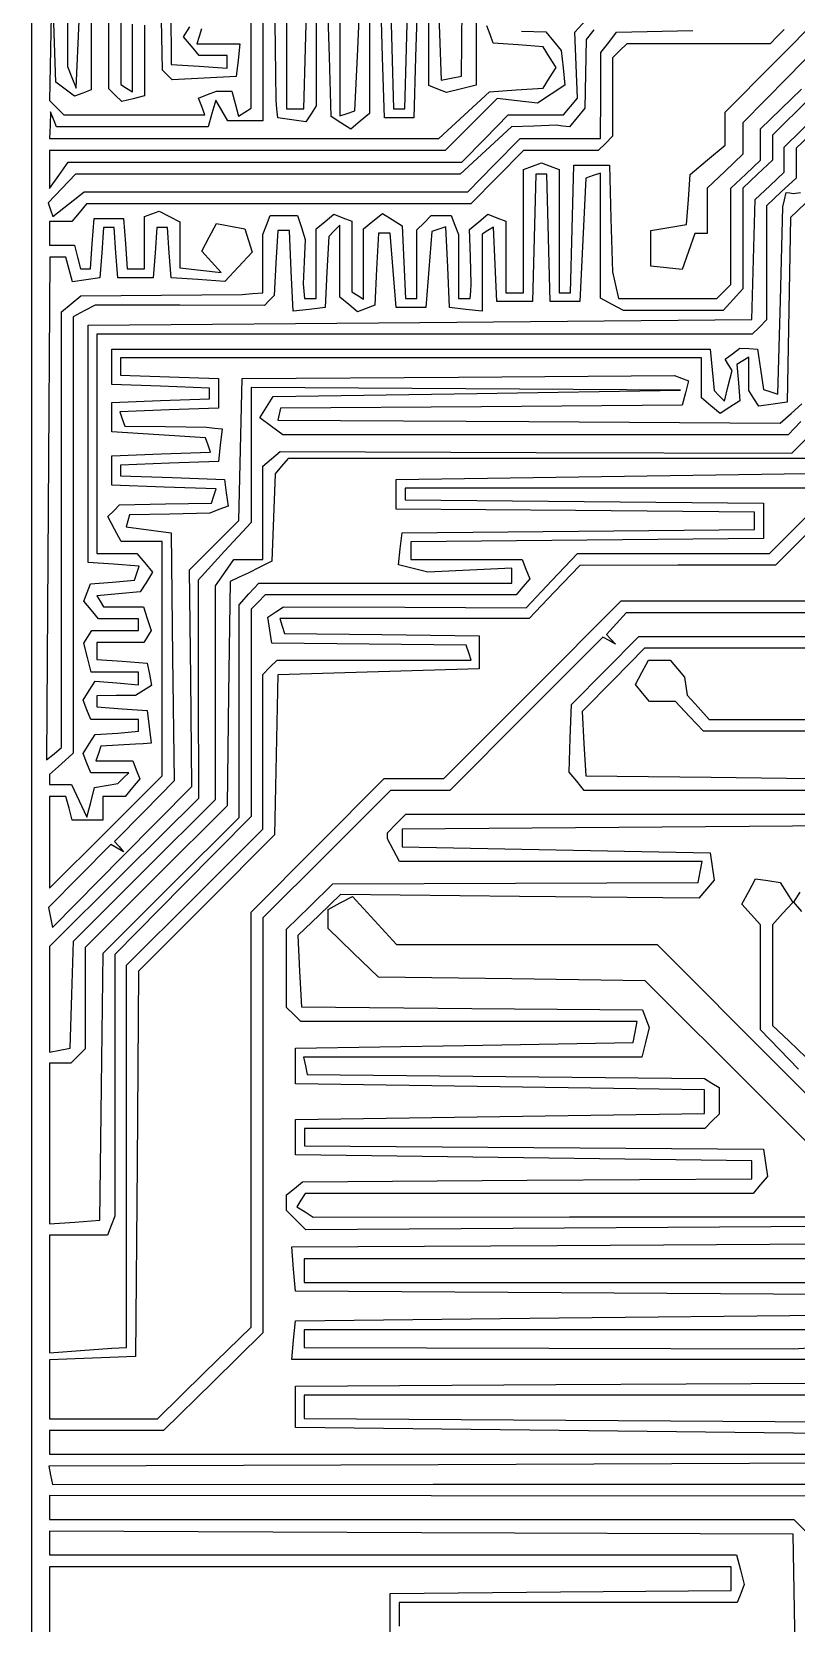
# Model space of a CAD drawing. Extents: x 13 to 278, y 25 to 201.
# Drawn here: x 12.9 to 47.1, y 60.8 to 131.8 of the extents above; entities that cross this region are included whole.
import ezdxf

# ---------------------------------------------------------------- set-up
doc = ezdxf.new("R2010")
doc.units = 0
doc.layers.add('Layer_1', color=7, linetype='CONTINUOUS')

msp = doc.modelspace()

# ---------------------------------------------------------------- linework, layer by layer
at = {"layer": 'Layer_1', "color": 7}
msp.add_lwpolyline([(12.949534, 112.88561), (12.949534, 201.124155), (145.2412, 201.124155), (277.53287, 201.124155), (277.53287, 112.88561), (277.53287, 24.64707), (145.2412, 24.64707), (12.949534, 24.64707)], close=True, dxfattribs=at)
for points in [[(31.072344, 133.78798), (31.149944, 131.72026), (31.227544, 129.65253), (31.679124, 129.73933), (32.130704, 129.82613), (32.195704, 135.90808)], [(32.792294, 135.6234), (32.792294, 129.43237), (32.131424, 129.26651), (31.470564, 129.10064), (31.073094, 129.25316), (30.675624, 129.40568), (30.675624, 131.39837), (30.675624, 133.39105)], [(13.852944, 134.84635), (13.797544, 131.79041), (13.742144, 128.73447), (14.059644, 128.41697), (14.377144, 128.09947), (17.527534, 128.09947), (20.677924, 128.09947), (20.534034, 128.47445), (20.390134, 128.84943), (20.791944, 129.00361), (21.193754, 129.1578), (21.538134, 129.1578), (21.882504, 129.1578), (22.027854, 128.60201), (22.173194, 128.04623), (22.455584, 128.22075), (22.737974, 128.39528), (22.737974, 130.73928), (22.737974, 133.08328)], [(24.325474, 133.92031), (24.325474, 131.14218), (24.325474, 128.36405), (24.713094, 128.36405), (25.100714, 128.36405), (25.176114, 131.07604), (25.251514, 133.78802)], [(26.706724, 133.95542), (26.706724, 131.00538), (26.706724, 128.05533), (27.037454, 128.16471), (27.368184, 128.27408), (27.500474, 131.03103), (27.632764, 133.78798)], [(28.955684, 133.78798), (29.031084, 131.076), (29.106484, 128.36401), (29.352554, 128.36401), (29.598624, 128.36401), (29.674024, 131.076), (29.749424, 133.78798)], [(23.267494, 133.39106), (23.267494, 130.61293), (23.267494, 127.8348), (22.486894, 127.8348), (21.706284, 127.8348), (21.432784, 128.29783), (21.159284, 128.76085), (20.991904, 128.16553), (20.824524, 127.57022), (17.437854, 127.57022), (14.051174, 127.57022), (13.917724, 127.90095), (13.784264, 128.23168), (13.763364, 127.63637), (13.742464, 127.04105), (22.429694, 127.04105), (31.116924, 127.04105), (32.248914, 128.0861), (33.380904, 129.13115), (34.580934, 129.21055), (35.780974, 129.28995), (36.071304, 129.75297), (36.361634, 130.21599), (36.071464, 130.67901), (35.781284, 131.14204), (34.669344, 131.22414), (33.557394, 131.30624), (33.409914, 131.69056), (33.262434, 132.07489)], [(25.648544, 133.39105), (25.644544, 130.94365), (25.640544, 128.49625), (25.416234, 128.14237), (25.191924, 127.7885), (24.560394, 127.8778), (23.928854, 127.9671), (23.893254, 128.36397), (23.857654, 128.76085), (23.827154, 131.07595), (23.796654, 133.39106)], [(28.029794, 133.39105), (28.029794, 130.7776), (28.029794, 128.16417), (27.610744, 127.81639), (27.191684, 127.4686), (26.750844, 127.74597), (26.310004, 128.02334), (26.234604, 130.70719), (26.159204, 133.39105)], [(30.164974, 133.39105), (30.089574, 130.67906), (30.014174, 127.96708), (29.352714, 127.96708), (28.691254, 127.96708), (28.615854, 130.67906), (28.540454, 133.39105)], [(34.810764, 131.83473), (35.902844, 131.80333), (36.244634, 131.3915), (36.586414, 130.97967), (36.671214, 130.2052), (36.756014, 129.43073), (36.143394, 129.02932), (35.530764, 128.62791), (34.628614, 128.73295), (33.726464, 128.83799), (32.563294, 127.67482), (31.400124, 126.51166), (22.571404, 126.51166), (13.742674, 126.51166), (13.742674, 125.65903), (13.742674, 124.80641), (14.154554, 125.39445), (14.566424, 125.98249), (23.361274, 125.98249), (32.156114, 125.98249), (33.189544, 127.04082), (34.222984, 128.09916), (35.459804, 128.09916), (36.696634, 128.09916), (37.008084, 128.47443), (37.319534, 128.8497), (37.259934, 130.322), (37.200334, 131.79429), (37.683304, 132.32798)], [(15.594354, 132.22882), (15.594354, 129.21442), (15.223204, 129.07199), (14.852044, 128.92957), (14.435894, 129.24212), (14.019744, 129.55468), (13.936344, 132.20052)], [(14.536024, 132.62731), (14.536024, 130.25939), (14.734464, 129.77473), (14.932894, 129.29007), (15.065194, 132.30493)], [(17.975604, 132.09908), (17.975604, 128.95494), (17.468754, 128.82239), (16.961894, 128.68984), (16.675004, 128.97674), (16.388104, 129.26364), (16.388104, 132.25343)], [(16.917274, 132.48899), (16.917274, 129.45359), (17.181854, 129.29007), (17.446444, 129.12655), (17.446444, 132.15248)], [(20.532874, 131.93597), (20.422854, 131.60524), (20.312834, 131.27451), (21.278494, 131.27451), (22.244154, 131.27451), (22.160454, 130.5469), (22.076754, 129.8193), (20.649914, 129.738), (19.223074, 129.6567), (19.003814, 129.87595), (18.784564, 130.09521), (18.743764, 132.33722)], [(19.152924, 132.84154), (19.166324, 130.3484), (20.423094, 130.2678), (21.679864, 130.1872), (21.679864, 130.46628), (21.679864, 130.74536), (21.050804, 130.74536), (20.421744, 130.74536), (20.073954, 131.16442), (19.726174, 131.58348), (20.002104, 132.02432)], [(48.694124, 131.803), (46.696084, 129.77228), (44.698034, 127.74157), (44.698034, 127.04366), (44.698034, 126.34575), (43.904284, 125.58529), (43.110534, 124.82483), (43.110534, 123.81599), (43.110534, 122.80716), (42.832184, 122.80716), (42.553844, 122.80716), (42.272054, 121.99882), (41.990264, 121.19049), (41.293624, 121.27119), (40.596994, 121.35189), (40.596994, 122.14304), (40.596994, 122.93419), (41.390744, 123.07035), (42.184494, 123.20651), (42.265294, 124.31854), (42.346094, 125.43057), (43.125174, 126.08613), (43.904254, 126.74168), (43.904254, 127.48084), (43.904254, 128.22), (46.081224, 130.40834), (48.258194, 132.59668)], [(46.550064, 131.90894), (46.232564, 131.59144), (45.915064, 131.27394), (42.713604, 131.27394), (39.512154, 131.27394), (39.194654, 130.95644), (38.877154, 130.63894), (38.877154, 128.89269), (38.877154, 127.14644), (38.559654, 126.82894), (38.242154, 126.51144), (36.573764, 126.51144), (34.905374, 126.51144), (33.731604, 125.32081), (32.557834, 124.13019), (23.975934, 124.13019), (15.394024, 124.13002), (15.064654, 123.73315), (14.735274, 123.33627), (14.238504, 123.33627), (13.741734, 123.33627), (13.741734, 122.80711), (13.741734, 122.27794), (14.295674, 122.27794), (14.849604, 122.27794), (14.987984, 121.74877), (15.126364, 121.21961), (15.344874, 121.21961), (15.563394, 121.21961), (15.644794, 122.34408), (15.726194, 123.46856), (16.387644, 123.46856), (17.049104, 123.46856), (17.130504, 122.34408), (17.211904, 121.21961), (17.593564, 121.21961), (17.975234, 121.21961), (17.975234, 122.38818), (17.975234, 123.55676), (18.305964, 123.67535), (18.636694, 123.79393), (19.099714, 123.55579), (19.562734, 123.31765), (19.562734, 122.29758), (19.562734, 121.2775), (20.480864, 121.17031), (21.398994, 121.06313), (20.966694, 121.54081), (20.534394, 122.0185), (20.865064, 122.63635), (21.195724, 123.2542), (21.825874, 123.13373), (22.456024, 123.01327), (22.621854, 122.4908), (22.787674, 121.96834), (22.176004, 121.31724), (21.564334, 120.66614), (20.365094, 120.74444), (19.165854, 120.82274), (19.084454, 121.94722), (19.003054, 123.0717), (18.768894, 123.0717), (18.534744, 123.0717), (18.453344, 121.94722), (18.371944, 120.82274), (17.578194, 120.82274), (16.784444, 120.82274), (16.703044, 121.94722), (16.621644, 123.0717), (16.387484, 123.0717), (16.153324, 123.0717), (16.071924, 121.94722), (15.990524, 120.82274), (15.375914, 120.73564), (14.761304, 120.64854), (14.617454, 121.19864), (14.473604, 121.74874), (14.113174, 121.74874), (13.752754, 121.74874), (13.681054, 110.52631), (13.609354, 99.30387), (13.940084, 99.57849), (14.270804, 99.85311), (14.270804, 109.5779), (14.270804, 119.3027), (14.703064, 119.66144), (15.135324, 120.02018), (18.737964, 120.05258), (22.340604, 120.08498), (22.803624, 120.12308), (23.266644, 120.16118), (23.266644, 121.46246), (23.266644, 122.76374), (23.427244, 123.18225), (23.587844, 123.60076), (24.203164, 123.60076), (24.818484, 123.60076), (24.988394, 123.06543), (25.158304, 122.53009), (25.112904, 121.54407), (25.067504, 120.55805), (25.093104, 120.22733), (25.118704, 119.8966), (25.383294, 119.8966), (25.647874, 119.8966), (25.647874, 121.45176), (25.647874, 123.00686), (26.041374, 123.33345), (26.434884, 123.66003), (26.835124, 123.50644), (27.235374, 123.35285), (27.235374, 121.77266), (27.235374, 120.19247), (27.499954, 120.02895), (27.764544, 119.86543), (27.764544, 121.43615), (27.764544, 123.00686), (28.183594, 123.35465), (28.602644, 123.70243), (29.043484, 123.42568), (29.484334, 123.14893), (29.563134, 121.52279), (29.641934, 119.89666), (29.893894, 119.89666), (30.145844, 119.89666), (30.145844, 121.43124), (30.145844, 122.96583), (30.463344, 123.28333), (30.780844, 123.60082), (31.228794, 123.60082), (31.676734, 123.60082), (31.837334, 123.18231), (31.997934, 122.7638), (31.997934, 121.33023), (31.997934, 119.89666), (32.262514, 119.89666), (32.527094, 119.89666), (32.550594, 120.22739), (32.574094, 120.55812), (32.533494, 121.76827), (32.492894, 122.97841), (32.903544, 123.31922), (33.314194, 123.66003), (33.714434, 123.50644), (34.114684, 123.35285), (34.114684, 121.75704), (34.114684, 120.16124), (34.511554, 120.16124), (34.908434, 120.16124), (34.908434, 122.91106), (34.908434, 125.66088), (35.305304, 125.81317), (35.702184, 125.96547), (36.099054, 125.81317), (36.495934, 125.66088), (36.495934, 122.91106), (36.495934, 120.16124), (36.751564, 120.16124), (37.007194, 120.16124), (37.082294, 123.00551), (37.157394, 125.84978), (37.951144, 125.84978), (38.744894, 125.84978), (38.810994, 123.46853), (38.877094, 121.08728), (39.014484, 120.49197), (39.151864, 119.89666), (41.342864, 119.89666), (43.533864, 119.89666), (43.851364, 120.21416), (44.168864, 120.53166), (44.168864, 122.68158), (44.168864, 124.8315), (44.830324, 125.45291), (45.491784, 126.07432), (45.491784, 126.77854), (45.491784, 127.48276), (47.318144, 129.24596)], [(38.049864, 131.89425), (37.698884, 131.47134), (37.674084, 129.93533), (37.649284, 128.39933), (37.302274, 127.98121), (36.955264, 127.56309), (36.659834, 127.59789), (36.364404, 127.63269), (35.366304, 127.60129), (34.368204, 127.56989), (33.220044, 126.51156), (32.071894, 125.45323), (23.482494, 125.45323), (14.893094, 125.45323), (14.289454, 124.81068), (13.685814, 124.16813), (13.786644, 123.86565), (13.887474, 123.56317), (14.584334, 124.11132), (15.281194, 124.65948), (23.849484, 124.65948), (32.417764, 124.65948), (33.586274, 125.8501), (34.754784, 127.04073), (36.551774, 127.04073), (38.348774, 127.04073), (38.356774, 128.95896), (38.364774, 130.87719), (38.710244, 131.33198), (39.055714, 131.78678), (42.472144, 131.86118)], [(47.681694, 128.83404), (46.020934, 127.18804), (46.020934, 126.6312), (46.020934, 126.07436), (45.359474, 125.45296), (44.698014, 124.83155), (44.698014, 122.5834), (44.698014, 120.33525), (44.260134, 119.85139), (43.822244, 119.36754), (41.596904, 119.36754), (39.371554, 119.36754), (38.859784, 119.64143), (38.348014, 119.91533), (38.348014, 122.70619), (38.348014, 125.49705), (38.017284, 125.38768), (37.686554, 125.2783), (37.554264, 122.52136), (37.421974, 119.76441), (36.760514, 119.76441), (36.099054, 119.76441), (36.023954, 122.60869), (35.948854, 125.45296), (35.702174, 125.45296), (35.455494, 125.45296), (35.380394, 122.60869), (35.305294, 119.76441), (34.511544, 119.76441), (33.717794, 119.76441), (33.638794, 121.42575), (33.559794, 123.08708), (33.308034, 122.93149), (33.056274, 122.77589), (33.056274, 121.05414), (33.056274, 119.33239), (32.328674, 119.41609), (31.601064, 119.49979), (31.522464, 121.30361), (31.443864, 123.10743), (31.125634, 123.00274), (30.807404, 122.89805), (30.675114, 121.19892), (30.542814, 119.49979), (29.881364, 119.49979), (29.219904, 119.49979), (29.087614, 121.15792), (28.955314, 122.81605), (28.690734, 122.81405), (28.426154, 122.81205), (28.347054, 121.20858), (28.267954, 119.60511), (27.880674, 119.4565), (27.493404, 119.30789), (27.099894, 119.63447), (26.706394, 119.96117), (26.706394, 121.56918), (26.706394, 123.1772), (26.456334, 122.92585), (26.206274, 122.6745), (26.125574, 121.087), (26.044874, 119.4995), (25.329734, 119.417), (24.614594, 119.3345), (24.535994, 121.1368), (24.457394, 122.93911), (24.192814, 122.93911), (23.928224, 122.93911), (23.846924, 121.48391), (23.765624, 120.0287), (23.550424, 119.81156), (23.335214, 119.59443), (19.554554, 119.59943), (15.773884, 119.60443), (15.286994, 119.34386), (14.800104, 119.08329), (14.800104, 109.34403), (14.800104, 99.60476), (14.270944, 99.12587), (13.741774, 98.64698), (13.741774, 98.42341), (13.741774, 98.19983), (14.228474, 98.19983), (14.715164, 98.19983), (15.062564, 97.47223), (15.409954, 96.74462), (15.579654, 97.40469), (15.749354, 98.06476), (16.266914, 98.15796), (16.784484, 98.25116), (17.035834, 98.49006), (17.287194, 98.72897), (16.432224, 98.72897), (15.577254, 98.72897), (15.411154, 99.1618), (15.245064, 99.59464), (15.510704, 100.01578), (15.776354, 100.43691), (16.280414, 100.46371), (16.784484, 100.49051), (17.247504, 100.53571), (17.710524, 100.58101), (17.710524, 100.84559), (17.710524, 101.11018), (16.643884, 101.11018), (15.577254, 101.11018), (15.411154, 101.54301), (15.245064, 101.97585), (15.512394, 102.39967), (15.779734, 102.82348), (16.745124, 102.74028), (17.710524, 102.65708), (17.710524, 102.94194), (17.710524, 103.22679), (16.657234, 103.22679), (15.603944, 103.22679), (15.441694, 103.87321), (15.279454, 104.51964), (15.452274, 104.79926), (15.625084, 105.07888), (16.667804, 105.07888), (17.710524, 105.07888), (17.710524, 105.34346), (17.710524, 105.60804), (16.816874, 105.60804), (15.923234, 105.60804), (15.596654, 106.00155), (15.270074, 106.39506), (15.417194, 106.77845), (15.564314, 107.16184), (16.550824, 107.24484), (17.537324, 107.32784), (17.640634, 107.64254), (17.743934, 107.95723), (16.602744, 108.03943), (15.461564, 108.12163), (15.461564, 113.4133), (15.461564, 118.70497), (30.278234, 118.83726), (45.094894, 118.96955), (45.169894, 121.64371), (45.244894, 124.31788), (45.897524, 124.93098), (46.550134, 125.54408), (46.550134, 126.10167), (46.550134, 126.65915), (48.071494, 128.16213)], [(48.468364, 127.91575), (47.079304, 126.61176), (47.079304, 125.94573), (47.079304, 125.27969), (46.417844, 124.65828), (45.756384, 124.03688), (45.756384, 121.49008), (45.756384, 118.94328), (45.438884, 118.62578), (45.121384, 118.30828), (30.489924, 118.30828), (15.858474, 118.30828), (15.858474, 113.41349), (15.858474, 108.5187), (16.752114, 108.5187), (17.645764, 108.5187), (17.993544, 108.09964), (18.341324, 107.68059), (18.065284, 107.23975), (17.789254, 106.79891), (16.818324, 106.71641), (15.847394, 106.63401), (16.000834, 106.38573), (16.154284, 106.13745), (17.046884, 106.13745), (17.939474, 106.13745), (18.106674, 105.61065), (18.273874, 105.08385), (18.108894, 104.8169), (17.943904, 104.54993), (16.901184, 104.54993), (15.858474, 104.54993), (15.858474, 104.16827), (15.858474, 103.78661), (16.980664, 103.70521), (18.102864, 103.62381), (18.197364, 103.12635), (18.291864, 102.62888), (17.935104, 102.40279), (17.578334, 102.17671), (16.718444, 102.17271), (15.858544, 102.16871), (15.858544, 101.91934), (15.858544, 101.66997), (16.983024, 101.58857), (18.107504, 101.50717), (18.191204, 100.77957), (18.274904, 100.05196), (17.926604, 100.02766), (17.578294, 100.00336), (16.807914, 99.96156), (16.037524, 99.91976), (15.925964, 99.58903), (15.814404, 99.2583), (16.638514, 99.2583), (17.462614, 99.2583), (17.616204, 98.85806), (17.769794, 98.45781), (17.443214, 98.06431), (17.116634, 97.6708), (16.619864, 97.6708), (16.123094, 97.6708), (16.123094, 97.14164), (16.123094, 96.61247), (15.436864, 96.61247), (14.750634, 96.61247), (14.612254, 97.14164), (14.473874, 97.6708), (14.107854, 97.6708), (13.741844, 97.6708), (13.741844, 95.62551), (13.741844, 93.58021), (16.255384, 96.0833), (18.768924, 98.58639), (18.768924, 103.81714), (18.768924, 109.04789), (17.852194, 109.04789), (16.935464, 109.04789), (16.637054, 109.60546), (16.338654, 110.16303), (16.605034, 110.42941), (16.871414, 110.69579), (18.922774, 110.73169), (20.974134, 110.76759), (21.080674, 111.08775), (21.187224, 111.40791), (18.853594, 111.48461), (16.519964, 111.56131), (16.519964, 112.22277), (16.519964, 112.88423), (18.721164, 112.96133), (20.922354, 113.03843), (20.816944, 113.35816), (20.711544, 113.67789), (18.615754, 113.81018), (16.519964, 113.94247), (16.519964, 114.60393), (16.519964, 115.26539), (18.702784, 115.34219), (20.885594, 115.41909), (20.885594, 115.66231), (20.885594, 115.90549), (18.702784, 115.98229), (16.519964, 116.05919), (16.519964, 116.85294), (16.519964, 117.64669), (29.881424, 117.64669), (43.242884, 117.64669), (43.327884, 116.72065), (43.412884, 115.7946), (43.643954, 115.5579), (43.875034, 115.32119), (44.046884, 116.00588), (44.218724, 116.69057), (44.064434, 116.94021), (43.910154, 117.18986), (44.237964, 117.43451), (44.565784, 117.67915), (44.962654, 117.66295), (45.359534, 117.64675), (45.491824, 116.74174), (45.624114, 115.83673), (45.941734, 115.73188), (46.259344, 115.62702), (46.374894, 119.81189), (46.490444, 123.99675), (46.564344, 124.31278), (46.638244, 124.62881), (46.792584, 124.61221), (46.946924, 124.59561), (47.277654, 124.62691)], [(47.482614, 124.13616), (46.827664, 123.52087), (46.754964, 119.39369), (46.682264, 115.2665), (46.050734, 115.1772), (45.419194, 115.0879), (45.194884, 115.44178), (44.970574, 115.79565), (44.966574, 116.53887), (44.962574, 117.28209), (44.698724, 117.11902), (44.434874, 116.95595), (44.500274, 116.14286), (44.565674, 115.32978), (44.124834, 115.04889), (43.683994, 114.76801), (43.264934, 115.11579), (42.845884, 115.46357), (42.845884, 116.35718), (42.845884, 117.25083), (29.881204, 117.25083), (16.916624, 117.25083), (16.916624, 116.86465), (16.916624, 116.47847), (19.099434, 116.40167), (21.282244, 116.32477), (21.282244, 115.66332), (21.282244, 115.00186), (19.081054, 114.92476), (16.879854, 114.84766), (16.988794, 114.52793), (17.097744, 114.20819), (18.925414, 114.18039), (20.753074, 114.15259), (21.101384, 114.11429), (21.449674, 114.07599), (21.365974, 113.34839), (21.282274, 112.62078), (19.099464, 112.54398), (16.916654, 112.46718), (16.916654, 112.2236), (16.916654, 111.98002), (19.231754, 111.90352), (21.546864, 111.82712), (21.631564, 111.23063), (21.716264, 110.63412), (21.306294, 110.4768), (20.896334, 110.31949), (19.104924, 110.27959), (17.313524, 110.23969), (17.238624, 109.97511), (17.163724, 109.71053), (18.164674, 109.57823), (19.165624, 109.44594), (19.237324, 103.90361), (19.309024, 98.36127), (17.973754, 97.00922), (16.638494, 95.65716), (16.843754, 95.43152), (17.049014, 95.2059), (16.763324, 95.36839), (16.477634, 95.53088), (15.084124, 94.11984), (13.690614, 92.7088), (13.782314, 92.26349), (13.874014, 91.81818), (16.983424, 94.9686), (20.092834, 98.11903), (20.044434, 102.95682), (19.996034, 107.79461), (21.093244, 108.88953), (22.190464, 109.98445), (22.265564, 113.15478), (22.340664, 116.32512), (31.996794, 116.39462), (41.652924, 116.46412), (41.964274, 116.34464), (42.275624, 116.22516), (42.133914, 115.68325), (41.992194, 115.14134), (33.026174, 115.07174), (24.060154, 115.00214), (23.994154, 114.73756), (23.928154, 114.47297), (35.148904, 114.40387), (46.369654, 114.33477), (46.850014, 114.76949), (47.330374, 115.20421)], [(47.290424, 114.41526), (46.722534, 113.81077), (35.442164, 113.81077), (24.161774, 113.81077), (23.648184, 114.19215), (23.134594, 114.57353), (23.427834, 115.05205), (23.721074, 115.53057), (32.820544, 115.66809), (41.920004, 115.80561), (32.328864, 115.86651), (22.737714, 115.92741), (22.737714, 112.91594), (22.737714, 109.90448), (21.556514, 108.61798), (20.375304, 107.33149), (20.381304, 102.45838), (20.387304, 97.58526), (17.064164, 94.28134), (13.741014, 90.97742), (13.741014, 88.61634), (13.741014, 86.25527), (14.204034, 86.34387), (14.667054, 86.43247), (14.742454, 88.82404), (14.817854, 91.21561), (17.983624, 94.37313), (21.149394, 97.53065), (21.149394, 102.30456), (21.149394, 107.07847), (21.561274, 107.66651), (21.973154, 108.25455), (22.619604, 108.25455), (23.266064, 108.25455), (23.266064, 110.33882), (23.266064, 112.42309), (23.653444, 112.74459), (24.040834, 113.06609), (35.464334, 113.02999), (46.887834, 112.99389), (51.292494, 117.37104)], [(47.746294, 111.4295), (38.681214, 111.4295), (29.616134, 111.4295), (29.616134, 111.1688), (29.616134, 110.90809), (37.619784, 110.83809), (45.623424, 110.76809), (45.623424, 109.97434), (45.623424, 109.18059), (37.752074, 109.11049), (29.880714, 109.04039), (29.880714, 108.64746), (29.880714, 108.25452), (32.365954, 108.25452), (34.851184, 108.25452), (35.016354, 107.82411), (35.181514, 107.3937), (34.879964, 107.03036), (34.578424, 106.66702), (28.975194, 106.66702), (23.371964, 106.66702), (23.054464, 106.34952), (22.736964, 106.03202), (22.736964, 101.40201), (22.736964, 96.772), (19.694254, 93.69134), (16.651554, 90.61069), (16.651554, 84.76987), (16.651554, 78.92905), (16.490954, 78.51053), (16.330354, 78.09202), (15.035734, 78.09202), (13.741124, 78.09202), (13.741124, 75.46137), (13.741124, 72.83071), (15.130184, 72.93732), (16.519244, 73.04392), (16.849974, 73.05442), (17.180704, 73.06492), (17.180704, 81.60205), (17.180704, 90.13918), (20.223414, 93.17326), (23.266124, 96.20734), (23.266124, 99.66446), (23.266124, 103.12159), (23.583624, 103.43909), (23.901124, 103.75659), (28.235884, 103.75659), (32.570634, 103.75659), (32.460134, 104.08732), (32.349634, 104.41805), (28.006314, 104.46365), (23.662994, 104.50935), (23.573694, 105.09524), (23.484394, 105.68113), (23.838274, 105.91079), (24.192154, 106.14045), (29.610724, 106.11855), (35.029284, 106.09665), (36.173714, 107.3079), (37.318134, 108.51915), (41.605484, 108.51915), (45.892834, 108.51915), (51.311944, 113.94312)], [(51.559824, 113.41516), (46.154674, 107.99137), (41.789044, 107.99037), (37.423424, 107.98937), (36.287204, 106.7998), (35.150974, 105.61024), (29.584424, 105.61024), (24.017864, 105.61024), (24.128004, 105.27951), (24.238144, 104.94878), (28.581824, 104.89528), (32.925504, 104.84178), (32.925504, 104.10155), (32.925504, 103.36131), (28.427584, 103.22902), (23.929674, 103.09672), (23.856774, 99.52483), (23.783874, 95.95295), (20.751664, 92.91003), (17.719454, 89.86711), (17.649554, 81.26837), (17.579654, 72.66962), (15.661424, 72.59192), (13.743194, 72.51422), (13.743194, 71.20289), (13.743194, 69.89156), (16.154714, 69.89156), (18.566244, 69.89156), (20.652634, 71.9384), (22.739024, 73.98524), (22.739024, 83.2452), (22.739024, 92.50516), (25.711274, 95.48586), (28.683524, 98.46656), (30.014064, 98.46656), (31.344604, 98.46656), (35.306734, 102.43531), (39.268864, 106.40406), (43.772774, 106.40406), (48.276684, 106.40406)], [(47.481644, 112.75237), (35.935474, 112.75237), (24.389254, 112.75237), (24.104954, 112.40982), (23.820664, 112.06727), (23.741864, 110.12243), (23.663064, 108.1776), (23.133894, 107.90971), (22.604734, 107.64183), (22.207854, 107.45655), (21.810984, 107.27126), (21.739284, 102.26311), (21.667584, 97.25497), (18.498094, 94.09374), (15.328614, 90.93251), (15.328614, 88.66619), (15.328614, 86.39986), (15.011114, 86.08236), (14.693614, 85.76486), (14.217354, 85.76486), (13.741104, 85.76486), (13.741104, 82.17778), (13.741104, 78.59069), (14.865584, 78.67209), (15.990064, 78.75349), (16.061064, 84.71573), (16.132064, 90.67798), (19.169944, 93.70725), (22.207834, 96.73652), (22.207834, 101.4825), (22.207834, 106.22849), (22.645714, 106.71234), (23.083594, 107.19619), (28.731134, 107.19619), (34.378664, 107.19619), (34.379274, 107.52692), (34.379884, 107.85765), (32.503184, 107.76885), (30.626474, 107.68005), (29.972364, 107.84423), (29.318244, 108.0084), (29.401044, 108.72678), (29.483844, 109.44515), (37.355194, 109.51525), (45.226554, 109.58535), (45.226554, 109.97441), (45.226554, 110.36346), (37.222904, 110.43346), (29.219254, 110.50346), (29.219254, 111.16492), (29.219254, 111.82638), (38.392624, 111.95867), (47.565984, 112.09096)], [(48.541274, 105.8749), (44.015534, 105.8749), (39.489804, 105.8749), (39.051344, 105.39041), (38.612884, 104.90591), (38.811894, 104.68653), (39.010914, 104.46714), (38.728374, 104.62768), (38.445834, 104.78823), (35.028024, 101.36281), (31.610214, 97.9374), (30.287804, 97.9374), (28.965384, 97.9374), (26.116794, 95.09764), (23.268204, 92.25788), (23.268204, 82.99026), (23.268204, 73.72264), (21.052354, 71.54252), (18.836504, 69.3624), (16.289854, 69.3624), (13.743204, 69.3624), (13.743204, 68.83323), (13.743204, 68.30406), (31.092814, 68.30406), (48.442424, 68.30406)], [(48.637054, 97.9367), (43.128814, 97.9367), (37.620574, 97.9367), (37.278924, 98.34837), (36.937264, 98.76005), (36.995264, 100.2666), (37.053264, 101.77316), (38.552974, 103.29451), (40.052694, 104.81587), (44.562094, 104.81587), (49.071494, 104.81587)], [(49.183934, 104.28556), (44.748894, 104.28556), (40.313844, 104.28556), (38.918524, 102.87269), (37.523204, 101.45982), (37.604604, 100.02842), (37.686004, 98.59702), (43.280304, 98.52572), (48.874594, 98.45442)], [(50.760594, 100.58257), (42.939684, 100.58257), (42.318274, 101.24403), (41.696864, 101.90549), (41.113924, 101.90549), (40.530984, 101.90549), (40.215644, 102.28545), (39.900304, 102.66541), (40.192554, 103.21149), (40.484804, 103.75757), (40.972264, 103.75757), (41.459734, 103.75757), (41.778194, 103.37385), (42.096654, 102.99013), (42.154954, 102.59279), (42.213254, 102.19546), (42.703634, 101.6536), (43.194004, 101.11174), (50.868754, 101.11174)], [(48.271364, 78.4699), (36.728454, 78.4), (25.185534, 78.3301), (24.756054, 78.75958), (24.326574, 79.18906), (24.326574, 79.53464), (24.326574, 79.88022), (24.680534, 80.17397), (25.034484, 80.46773), (35.065424, 80.53713), (45.096364, 80.60653), (45.096364, 81.0034), (45.096364, 81.40028), (34.909914, 81.53257), (24.723454, 81.66486), (24.723454, 82.45861), (24.723454, 83.25236), (33.851574, 83.38465), (42.979704, 83.51695), (42.979704, 84.04611), (42.979704, 84.57528), (33.851574, 84.70757), (24.723454, 84.83986), (24.723454, 85.63361), (24.723454, 86.42736), (32.260634, 86.55965), (39.797824, 86.69195), (39.886824, 87.15497), (39.975824, 87.61799), (32.468714, 87.61799), (24.961604, 87.61799), (24.644104, 87.93549), (24.326604, 88.25299), (24.326604, 89.99846), (24.326604, 91.74393), (25.360754, 92.75375), (26.394904, 93.76357), (34.551074, 93.79967), (42.707254, 93.83577), (42.796754, 94.29879), (42.886254, 94.76181), (36.129284, 94.76181), (29.372324, 94.76181), (29.098424, 95.27358), (28.824534, 95.78535), (28.824534, 95.91614), (28.824534, 96.04693), (29.240304, 96.4627), (29.656084, 96.87847), (38.963744, 96.88247), (48.271414, 96.88647)], [(48.844814, 96.35455), (39.164364, 96.28515), (29.483914, 96.21575), (29.483914, 95.81887), (29.483914, 95.422), (36.363084, 95.2897), (43.242254, 95.15741), (43.328754, 94.54754), (43.415254, 93.93766), (43.077194, 93.53033), (42.739134, 93.12299), (34.732674, 93.20979), (26.726204, 93.29659), (25.779004, 92.37853), (24.831794, 91.46046), (24.908894, 89.86938), (24.985994, 88.2783), (32.602634, 88.2081), (40.219274, 88.1379), (40.370224, 87.7445), (40.521184, 87.35111), (40.355324, 86.69024), (40.189454, 86.02938), (32.634474, 86.02938), (25.079484, 86.02938), (25.165084, 85.64635), (25.250584, 85.26332), (34.115734, 85.17272), (42.980894, 85.08212), (43.310014, 84.87872), (43.639124, 84.67531), (43.639124, 84.08238), (43.639124, 83.48946), (43.321624, 83.17196), (43.004124, 82.85446), (34.061214, 82.85446), (25.118294, 82.85446), (25.118294, 82.46069), (25.118294, 82.06692), (35.370894, 81.99762), (45.623504, 81.92842), (45.710004, 81.31854), (45.796504, 80.70867), (45.479214, 80.32635), (45.161924, 79.94404), (35.155554, 79.94404), (25.149394, 79.94404), (24.967594, 79.64988), (24.785784, 79.35571), (25.150414, 79.12187), (25.515044, 78.88803), (36.966334, 78.89703), (48.417634, 78.90603)], [(47.184574, 85.50156), (46.338924, 86.37371), (45.493274, 87.2462), (45.493274, 89.59403), (45.493274, 91.94185), (45.075314, 92.40369), (44.657344, 92.86554), (44.960924, 93.43277), (45.264494, 94), (45.814884, 93.9178), (46.365274, 93.8356), (46.645754, 93.38806), (46.926234, 92.94053), (46.474334, 92.44119), (46.022444, 91.94185), (46.022444, 89.69708), (46.022444, 87.45231), (46.764524, 86.74135), (47.506604, 86.03039)], [(50.255784, 51.00921), (50.255784, 65.28126), (50.255784, 79.55332), (45.294844, 84.49764), (40.333904, 89.44197), (34.380784, 89.52257), (28.427654, 89.60317), (27.303174, 90.68653), (26.178704, 91.7699), (26.178704, 92.19811), (26.178704, 92.62631), (26.722674, 92.91744), (27.266654, 93.20857), (28.249824, 92.133), (29.232984, 91.05743), (35.050394, 91.05743), (40.867804, 91.05743), (46.355544, 85.56502), (51.843284, 80.07261), (51.843284, 65.7831), (51.843284, 51.49359)], [(47.326954, 92.53489), (46.979164, 92.95394), (47.255434, 93.39478)], [(48.441494, 75.44154), (36.582524, 75.51044), (24.723544, 75.57934), (24.641544, 76.56879), (24.559544, 77.55824), (36.415454, 77.62714), (48.271364, 77.69604)], [(48.295664, 77.03269), (36.706914, 77.03269), (25.118164, 77.03269), (25.118164, 76.50352), (25.118164, 75.97435), (36.887084, 75.97435), (48.656004, 75.97435)], [(47.742224, 72.5286), (36.149944, 72.5326), (24.557654, 72.5366), (24.640554, 73.39649), (24.723454, 74.25639), (36.493874, 74.38868), (48.264294, 74.52097)], [(48.336704, 73.85768), (36.727434, 73.85768), (25.118164, 73.85768), (25.118164, 73.46081), (25.118164, 73.06393), (36.032224, 73.03593), (46.946294, 73.00793), (47.654974, 73.05393)], [(48.264314, 69.22936), (36.493894, 69.36165), (24.723474, 69.49394), (24.723474, 70.41998), (24.723474, 71.34602), (36.354734, 71.41502), (47.985994, 71.48402)], [(48.630424, 70.94735), (36.874294, 70.94735), (25.118164, 70.94735), (25.118164, 70.42093), (25.118164, 69.89452), (36.797204, 69.82562), (48.476244, 69.75672)], [(48.476174, 67.90464), (31.089594, 67.83664), (13.703014, 67.76854), (13.788214, 67.36435), (13.873414, 66.96015), (30.874994, 66.96715), (47.876584, 66.97415)], [(48.412264, 58.20047), (48.430064, 65.70372), (48.126014, 66.07008), (47.821964, 66.43644), (30.782614, 66.44734), (13.743274, 66.45824), (13.743274, 65.92554), (13.743274, 65.39283), (30.359104, 65.39283), (46.974934, 65.39283), (47.292434, 65.07533), (47.609934, 64.75783), (47.609934, 57.33919)], [(47.079304, 57.12914), (46.947014, 64.73334), (30.344404, 64.80144), (13.741804, 64.86954), (13.741804, 64.33838), (13.741804, 63.80723), (29.082594, 63.80723), (44.423394, 63.80723), (44.589254, 63.14636), (44.755124, 62.48549), (44.602604, 62.08803), (44.450074, 61.69056), (36.901144, 61.69056), (29.352224, 61.69056), (29.352224, 61.1614), (29.352224, 60.63223)], [(28.957234, 60.23504), (28.957234, 61.16109), (28.957234, 62.08713), (36.564004, 62.15733), (44.170774, 62.22753), (44.170774, 62.75264), (44.170774, 63.27775), (28.957224, 63.27775), (13.743684, 63.27775), (13.743684, 44.36004)]]:
    msp.add_lwpolyline(points, dxfattribs=at)

doc.saveas('drawing.dxf')
